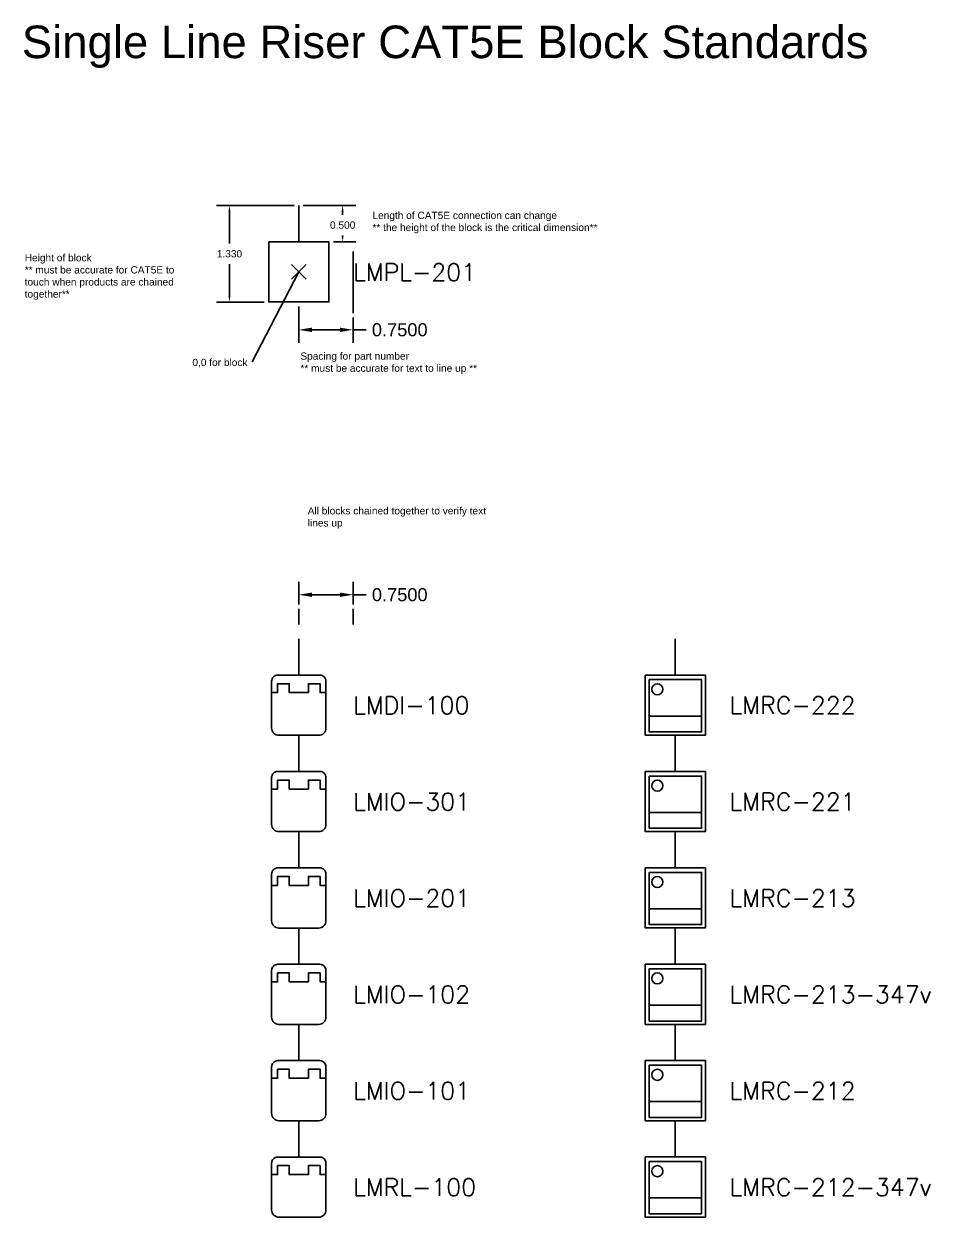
# Model space of a CAD drawing. Header units: inches. Extents: x -179 to 78, y 1 to 666.
# Drawn here: x -116.24 to -103.73, y 202.85 to 219.32 of the extents above; entities that cross this region are included whole.
import ezdxf

# ---------------------------------------------------------------- set-up
doc = ezdxf.new("R2010")
doc.units = ezdxf.units.IN
doc.header["$MEASUREMENT"] = 0
doc.header["$PDMODE"] = 3
doc.header["$PDSIZE"] = 0.1
doc.styles.add('ROMANS', font='ROMANS.shx')
doc.styles.get("Standard").update_dxf_attribs({"font": 'arial.ttf'})
doc.dimstyles.get("Standard").update_dxf_attribs({"dimtxt": 0.18, "dimasz": 0.18, "dimexe": 0.18, "dimexo": 0.0625, "dimgap": 0.09, "dimtad": 0, "dimtih": 1, "dimtoh": 1, "dimdec": 4, "dimzin": 0, "dimdsep": 46, "dimtxsty": 'Standard', "dimcen": 0.09, "dimadec": 0, "dimazin": 0, "dimtfac": 1, "dimtdec": 4, "dimtofl": 0, "dimtmove": 0, "dimatfit": 3, "dimfxl": 1, "dimtolj": 1, "dimtzin": 0, "dimarcsym": 0})

# ---------------------------------------------------------------- blocks, each defined once
blk = doc.blocks.new('LMIO-101')
blk.add_line((0, 0.417), (0, 0.917))
blk.add_lwpolyline([(-0.291, 0.417, 0.414214), (-0.375, 0.332), (-0.375, -0.313, 0.414214), (-0.275, -0.413), (0.275, -0.413, 0.414214), (0.375, -0.313), (0.375, 0.332, 0.414214), (0.291, 0.417)], format="xyb", close=True)
blk.add_lwpolyline([(-0.375, 0.175), (-0.293, 0.175), (-0.293, 0.298), (-0.132, 0.298), (-0.132, 0.175), (0.132, 0.175), (0.132, 0.298), (0.293, 0.298), (0.293, 0.175), (0.375, 0.175)])
at = {"insert": (0.75, 0), "char_height": 0.24, "width": 5.724, "attachment_point": 4, "style": 'ROMANS'}
blk.add_mtext('LMIO-101', dxfattribs=at)
blk = doc.blocks.new('LMDI-100')
blk.add_line((0, 0.417), (0, 0.917))
blk.add_lwpolyline([(-0.291, 0.417, 0.414214), (-0.375, 0.332), (-0.375, -0.313, 0.414214), (-0.275, -0.413), (0.275, -0.413, 0.414214), (0.375, -0.313), (0.375, 0.332, 0.414214), (0.291, 0.417)], format="xyb", close=True)
blk.add_lwpolyline([(-0.375, 0.175), (-0.293, 0.175), (-0.293, 0.298), (-0.132, 0.298), (-0.132, 0.175), (0.132, 0.175), (0.132, 0.298), (0.293, 0.298), (0.293, 0.175), (0.375, 0.175)])
at = {"insert": (0.75, 0), "char_height": 0.24, "width": 5.724, "attachment_point": 4, "style": 'ROMANS'}
blk.add_mtext('LMDI-100', dxfattribs=at)
blk = doc.blocks.new('LMRL-100')
blk.add_line((0, 0.417), (0, 0.917))
blk.add_lwpolyline([(-0.291, 0.417, 0.414214), (-0.375, 0.332), (-0.375, -0.313, 0.414214), (-0.275, -0.413), (0.275, -0.413, 0.414214), (0.375, -0.313), (0.375, 0.332, 0.414214), (0.291, 0.417)], format="xyb", close=True)
blk.add_lwpolyline([(-0.375, 0.175), (-0.293, 0.175), (-0.293, 0.298), (-0.132, 0.298), (-0.132, 0.175), (0.132, 0.175), (0.132, 0.298), (0.293, 0.298), (0.293, 0.175), (0.375, 0.175)])
at = {"insert": (0.75, 0), "char_height": 0.24, "width": 5.724, "attachment_point": 4, "style": 'ROMANS'}
blk.add_mtext('LMRL-100', dxfattribs=at)
blk = doc.blocks.new('LMIO-301')
blk.add_line((0, 0.417), (0, 0.917))
blk.add_lwpolyline([(-0.291, 0.417, 0.414214), (-0.375, 0.332), (-0.375, -0.313, 0.414214), (-0.275, -0.413), (0.275, -0.413, 0.414214), (0.375, -0.313), (0.375, 0.332, 0.414214), (0.291, 0.417)], format="xyb", close=True)
blk.add_lwpolyline([(-0.375, 0.175), (-0.293, 0.175), (-0.293, 0.298), (-0.132, 0.298), (-0.132, 0.175), (0.132, 0.175), (0.132, 0.298), (0.293, 0.298), (0.293, 0.175), (0.375, 0.175)])
at = {"insert": (0.75, 0), "char_height": 0.24, "width": 5.724, "attachment_point": 4, "style": 'ROMANS'}
blk.add_mtext('LMIO-301', dxfattribs=at)
blk = doc.blocks.new('LMIO-201')
blk.add_line((0, 0.417), (0, 0.917))
blk.add_lwpolyline([(-0.291, 0.417, 0.414214), (-0.375, 0.332), (-0.375, -0.313, 0.414214), (-0.275, -0.413), (0.275, -0.413, 0.414214), (0.375, -0.313), (0.375, 0.332, 0.414214), (0.291, 0.417)], format="xyb", close=True)
blk.add_lwpolyline([(-0.375, 0.175), (-0.293, 0.175), (-0.293, 0.298), (-0.132, 0.298), (-0.132, 0.175), (0.132, 0.175), (0.132, 0.298), (0.293, 0.298), (0.293, 0.175), (0.375, 0.175)])
at = {"insert": (0.75, 0), "char_height": 0.24, "width": 5.724, "attachment_point": 4, "style": 'ROMANS'}
blk.add_mtext('LMIO-201', dxfattribs=at)
blk = doc.blocks.new('LMIO-102')
blk.add_line((0, 0.417), (0, 0.917))
blk.add_lwpolyline([(-0.291, 0.417, 0.414214), (-0.375, 0.332), (-0.375, -0.313, 0.414214), (-0.275, -0.413), (0.275, -0.413, 0.414214), (0.375, -0.313), (0.375, 0.332, 0.414214), (0.291, 0.417)], format="xyb", close=True)
blk.add_lwpolyline([(-0.375, 0.175), (-0.293, 0.175), (-0.293, 0.298), (-0.132, 0.298), (-0.132, 0.175), (0.132, 0.175), (0.132, 0.298), (0.293, 0.298), (0.293, 0.175), (0.375, 0.175)])
at = {"insert": (0.75, 0), "char_height": 0.24, "width": 5.724, "attachment_point": 4, "style": 'ROMANS'}
blk.add_mtext('LMIO-102', dxfattribs=at)
blk = doc.blocks.new('LMRC-222')
for p, q in [((0, 0.415), (0, 0.915)), ((0.362, -0.15), (-0.359, -0.15))]:
    blk.add_line(p, q)
for points in [[(-0.415, 0.415), (0.415, 0.415), (0.415, -0.415), (-0.415, -0.415)], [(-0.359, 0.352), (0.362, 0.352), (0.362, -0.369), (-0.359, -0.369)]]:
    blk.add_lwpolyline(points, close=True)
blk.add_circle((-0.248, 0.219), 0.0765)
at = {"insert": (0.75, -0.002), "char_height": 0.24, "width": 5.724, "attachment_point": 4, "style": 'ROMANS'}
blk.add_mtext('LMRC-222', dxfattribs=at)
blk = doc.blocks.new('LMRC-221')
for p, q in [((0, 0.415), (0, 0.915)), ((0.362, -0.15), (-0.359, -0.15))]:
    blk.add_line(p, q)
for points in [[(-0.415, 0.415), (0.415, 0.415), (0.415, -0.415), (-0.415, -0.415)], [(-0.359, 0.352), (0.362, 0.352), (0.362, -0.369), (-0.359, -0.369)]]:
    blk.add_lwpolyline(points, close=True)
blk.add_circle((-0.248, 0.219), 0.0765)
at = {"insert": (0.75, -0.002), "char_height": 0.24, "width": 5.724, "attachment_point": 4, "style": 'ROMANS'}
blk.add_mtext('LMRC-221', dxfattribs=at)
blk = doc.blocks.new('LMRC-213')
for p, q in [((0, 0.415), (0, 0.915)), ((0.362, -0.15), (-0.359, -0.15))]:
    blk.add_line(p, q)
for points in [[(-0.415, 0.415), (0.415, 0.415), (0.415, -0.415), (-0.415, -0.415)], [(-0.359, 0.352), (0.362, 0.352), (0.362, -0.369), (-0.359, -0.369)]]:
    blk.add_lwpolyline(points, close=True)
blk.add_circle((-0.248, 0.219), 0.0765)
at = {"insert": (0.75, -0.002), "char_height": 0.24, "width": 5.724, "attachment_point": 4, "style": 'ROMANS'}
blk.add_mtext('LMRC-213', dxfattribs=at)
blk = doc.blocks.new('LMRC-212')
for p, q in [((0, 0.415), (0, 0.915)), ((0.362, -0.15), (-0.359, -0.15))]:
    blk.add_line(p, q)
for points in [[(-0.415, 0.415), (0.415, 0.415), (0.415, -0.415), (-0.415, -0.415)], [(-0.359, 0.352), (0.362, 0.352), (0.362, -0.369), (-0.359, -0.369)]]:
    blk.add_lwpolyline(points, close=True)
blk.add_circle((-0.248, 0.219), 0.0765)
at = {"insert": (0.75, -0.002), "char_height": 0.24, "width": 5.724, "attachment_point": 4, "style": 'ROMANS'}
blk.add_mtext('LMRC-212', dxfattribs=at)
blk = doc.blocks.new('LMRC-213-347v')
for p, q in [((0, 0.415), (0, 0.915)), ((0.362, -0.15), (-0.359, -0.15))]:
    blk.add_line(p, q)
for points in [[(-0.415, 0.415), (0.415, 0.415), (0.415, -0.415), (-0.415, -0.415)], [(-0.359, 0.352), (0.362, 0.352), (0.362, -0.369), (-0.359, -0.369)]]:
    blk.add_lwpolyline(points, close=True)
blk.add_circle((-0.248, 0.219), 0.0765)
at = {"insert": (0.75, -0.002), "char_height": 0.24, "width": 5.724, "attachment_point": 4, "style": 'ROMANS'}
blk.add_mtext('LMRC-213-347v', dxfattribs=at)
blk = doc.blocks.new('LMRC-212-347v')
for p, q in [((0, 0.415), (0, 0.915)), ((0.362, -0.15), (-0.359, -0.15))]:
    blk.add_line(p, q)
for points in [[(-0.415, 0.415), (0.415, 0.415), (0.415, -0.415), (-0.415, -0.415)], [(-0.359, 0.352), (0.362, 0.352), (0.362, -0.369), (-0.359, -0.369)]]:
    blk.add_lwpolyline(points, close=True)
blk.add_circle((-0.248, 0.219), 0.0765)
at = {"insert": (0.75, -0.002), "char_height": 0.24, "width": 5.724, "attachment_point": 4, "style": 'ROMANS'}
blk.add_mtext('LMRC-212-347v', dxfattribs=at)
blk = doc.blocks.new('*D149')
at = {"color": 0, "lineweight": -2, "transparency": 16777216}
for p, q in [((-112.446, 211.311), (-112.446, 211.623)), ((-111.696, 211.311), (-111.696, 211.623)), ((-112.266, 211.443), (-111.876, 211.443)), ((-111.696, 211.443), (-111.516, 211.443))]:
    blk.add_line(p, q, dxfattribs=at)
at = {"color": 0, "transparency": 16777216}
for points in [[(-112.266, 211.473), (-112.266, 211.413), (-112.446, 211.443)], [(-111.876, 211.473), (-111.876, 211.413), (-111.696, 211.443)]]:
    blk.add_solid(points, dxfattribs=at)
at = {"layer": 'Defpoints', "color": 0, "transparency": 16777216}
for p in [(-111.696, 211.443), (-112.446, 211.249), (-111.696, 211.249)]:
    blk.add_point(p, dxfattribs=at)
at = {"color": 0, "transparency": 16777216, "insert": (-111.053, 211.443), "char_height": 0.18, "attachment_point": 5}
blk.add_mtext('\\A1;0.7500', dxfattribs=at)
blk = doc.blocks.new('*D150')
at = {"color": 0, "lineweight": -2, "transparency": 16777216}
for p, q in [((-112.446, 215.421), (-112.446, 214.919)), ((-111.696, 215.268), (-111.696, 214.919)), ((-112.266, 215.099), (-111.876, 215.099)), ((-111.696, 215.099), (-111.516, 215.099))]:
    blk.add_line(p, q, dxfattribs=at)
at = {"color": 0, "transparency": 16777216}
for points in [[(-112.266, 215.129), (-112.266, 215.069), (-112.446, 215.099)], [(-111.876, 215.129), (-111.876, 215.069), (-111.696, 215.099)]]:
    blk.add_solid(points, dxfattribs=at)
at = {"layer": 'Defpoints', "color": 0, "transparency": 16777216}
for p in [(-112.446, 215.483), (-111.696, 215.33), (-111.696, 215.099)]:
    blk.add_point(p, dxfattribs=at)
at = {"color": 0, "transparency": 16777216, "insert": (-111.053, 215.099), "char_height": 0.18, "attachment_point": 5}
blk.add_mtext('\\A1;0.7500', dxfattribs=at)
blk = doc.blocks.new('*D151')
at = {"color": 0, "lineweight": -2, "transparency": 16777216}
for p, q in [((-112.384, 216.813), (-111.661, 216.813)), ((-111.841, 216.733), (-111.841, 216.685)), ((-111.841, 216.393), (-111.841, 216.403)), ((-111.969, 216.313), (-111.661, 216.313))]:
    blk.add_line(p, q, dxfattribs=at)
at = {"color": 0, "transparency": 16777216}
for points in [[(-111.855, 216.733), (-111.828, 216.733), (-111.841, 216.813)], [(-111.855, 216.393), (-111.828, 216.393), (-111.841, 216.313)]]:
    blk.add_solid(points, dxfattribs=at)
at = {"layer": 'Defpoints', "color": 0, "transparency": 16777216}
for p in [(-112.446, 216.813), (-112.031, 216.313), (-111.841, 216.313)]:
    blk.add_point(p, dxfattribs=at)
at = {"color": 0, "transparency": 16777216, "insert": (-111.841, 216.544), "char_height": 0.1, "attachment_point": 5}
blk.add_mtext('\\A1;0.500', dxfattribs=at)
blk = doc.blocks.new('*D152')
at = {"color": 0, "lineweight": -2, "transparency": 16777216}
for p, q in [((-112.509, 216.813), (-113.583, 216.813)), ((-113.403, 216.733), (-113.403, 216.289)), ((-113.403, 215.563), (-113.403, 216.007)), ((-112.924, 215.483), (-113.583, 215.483))]:
    blk.add_line(p, q, dxfattribs=at)
at = {"color": 0, "transparency": 16777216}
for points in [[(-113.417, 216.733), (-113.39, 216.733), (-113.403, 216.813)], [(-113.417, 215.563), (-113.39, 215.563), (-113.403, 215.483)]]:
    blk.add_solid(points, dxfattribs=at)
at = {"layer": 'Defpoints', "color": 0, "transparency": 16777216}
for p in [(-112.446, 216.813), (-113.403, 215.483), (-112.861, 215.483)]:
    blk.add_point(p, dxfattribs=at)
at = {"color": 0, "transparency": 16777216, "insert": (-113.403, 216.148), "char_height": 0.1, "attachment_point": 5}
blk.add_mtext('\\A1;1.330', dxfattribs=at)

msp = doc.modelspace()

# ---------------------------------------------------------------- linework, layer by layer
msp.add_line((-112.44642, 216.31329), (-112.44642, 216.81329))
at = {"linetype": 'Continuous'}
msp.add_line((-112.63474, 216.31329), (-112.25336, 216.31329), dxfattribs=at)
at = {"color": 1}
for p, q in [((-111.69642, 215.3303), (-111.69642, 216.17843)), ((-112.44642, 215.89829), (-113.08845, 214.65596)), ((-112.44642, 211.24876), (-112.44642, 211.03122)), ((-111.69642, 211.24876), (-111.69642, 211.03122))]:
    msp.add_line(p, q, dxfattribs=at)
msp.add_lwpolyline([(-112.86142, 216.31329), (-112.03142, 216.31329), (-112.03142, 215.48329), (-112.86142, 215.48329)], close=True)
at = {"color": 4}
msp.add_point((-112.44642, 215.89829), dxfattribs=at)

# ---------------------------------------------------------------- block references
for name, p in [('LMDI-100', (-112.44642, 209.91735)), ('LMRC-222', (-107.24967, 209.91971)), ('LMIO-301', (-112.44642, 208.58735)), ('LMRC-221', (-107.24967, 208.58971)), ('LMIO-201', (-112.44642, 207.25735)), ('LMRC-213', (-107.24967, 207.25971)), ('LMIO-102', (-112.44642, 205.92735)), ('LMRC-213-347v', (-107.24967, 205.92971)), ('LMIO-101', (-112.44642, 204.59735)), ('LMRC-212', (-107.24967, 204.59971)), ('LMRL-100', (-112.44642, 203.26735)), ('LMRC-212-347v', (-107.24967, 203.26971))]:
    msp.add_blockref(name, p)

# ---------------------------------------------------------------- texts
at = {"color": 1}
msp.add_text('0,0 for block', height=0.1, dxfattribs=at).set_placement((-113.91472, 214.59927))
for s, width, gutter_width, insert, char_height, attachment_point in [('Single Line Riser CAT5E Block Standards', 26.7906867, 1, (-116.269, 219.00483), 0.449284, 4), ('Length of CAT5E connection can change\\P** the height of the block is the critical dimension**', 3.4334536, 0.32048, (-111.42949, 216.72839), 0.1, 1)]:
    msp.add_mtext_dynamic_manual_height_columns(s, width=width, gutter_width=gutter_width, heights=[0], dxfattribs=dict(insert=insert, char_height=char_height, attachment_point=attachment_point))
at = {"color": 1, "char_height": 0.1, "attachment_point": 1}
for s, width, insert in [('Height of block\\P** must be accurate for CAT5E to touch when products are chained together**', 2.0883915, (-116.2288, 216.14352)), ('Spacing for part number\\P** must be accurate for text to line up **', 3.0934946, (-112.42403, 214.78662)), ('All blocks chained together to verify text lines up', 2.7486349, (-112.32312, 212.65183))]:
    msp.add_mtext_dynamic_manual_height_columns(s, width=width, gutter_width=0.32048, heights=[0], dxfattribs=dict(at, insert=insert))
at = {"insert": (-111.69642, 215.89358), "char_height": 0.24, "width": 5.724, "attachment_point": 4, "style": 'ROMANS'}
msp.add_mtext('LMPL-201', dxfattribs=at)

# ---------------------------------------------------------------- dimensions: what is measured, and where the dimension line sits
at = {"color": 1}
dim = msp.add_linear_dim(base=(-113.4034, 215.48329), p1=(-112.44642, 216.81329), p2=(-112.86142, 215.48329), angle=90, dimstyle='Standard', override={"dimtxt": 0.1, "dimasz": 0.08, "dimdec": 3}, dxfattribs=at)
dim.commit()
dim.dimension.update_dxf_attribs({"geometry": '*D152', "text_midpoint": (-113.4034, 216.14829)})
dim = msp.add_linear_dim(base=(-111.84119, 216.31329), p1=(-112.44642, 216.81329), p2=(-112.03142, 216.31329), angle=90, dimstyle='Standard', override={"dimtxt": 0.1, "dimasz": 0.08, "dimdec": 3})
dim.commit()
dim.dimension.update_dxf_attribs({"geometry": '*D151', "text_midpoint": (-111.84119, 216.54438), "dimtype": 160})
for base, p1, p2, picture, middle in [((-111.69642, 215.09886), (-112.44642, 215.48329), (-111.69642, 215.3303), '*D150', (-111.05309, 215.09886)), ((-111.69642, 211.44254), (-112.44642, 211.24876), (-111.69642, 211.24876), '*D149', (-111.05309, 211.44254))]:
    dim = msp.add_linear_dim(base=base, p1=p1, p2=p2, dimstyle='Standard', dxfattribs=at)
    dim.commit()
    dim.dimension.update_dxf_attribs({"geometry": picture, "text_midpoint": middle})

doc.saveas('drawing.dxf')
